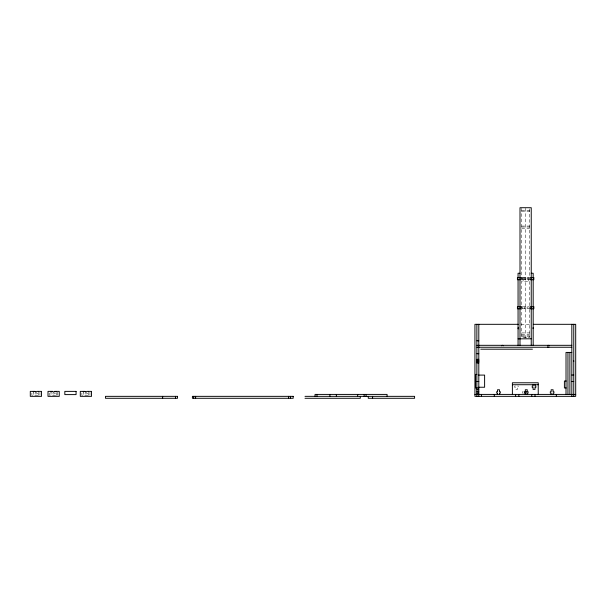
<?xml version="1.0" encoding="UTF-8"?>
<svg xmlns="http://www.w3.org/2000/svg" width="606" height="606" viewBox="0 0 606 606"><rect width="100%" height="100%" fill="white"/><g stroke="black" fill="none" stroke-linecap="round" stroke-linejoin="round"><path stroke-width="0.45" stroke-dasharray="3.03 2.27" d="M521.645 210.229L529.72 210.229M521.645 211.199L529.72 211.199M521.645 226.061L529.72 226.061M521.645 227.03L529.72 227.03M521.645 228.318L529.72 228.318M522.417 277.775L528.818 277.775M521.645 278.002L529.72 278.002L529.72 208.297M522.417 279.714L529.947 279.714M522.417 306.841L528.818 306.841M522.417 308.78L529.947 308.78M521.069 324.316L530.492 324.316M521.645 332.914L529.72 332.914M521.645 334.201L529.72 334.201M521.645 335.171L529.72 335.171M521.645 336.466L529.72 336.466M515.623 386.014L514.782 386.014L514.782 387.431L515.623 387.431L515.623 389.37L517.562 389.37L517.562 387.431L518.395 387.431L518.395 386.014L517.562 386.014M523.372 393.12L522.531 393.12L522.531 391.696L523.372 391.696L523.372 389.756M529.72 305.659L529.72 281.229L521.645 281.229L521.645 305.659M529.72 309.416L529.72 337.436L521.645 337.436L521.645 309.416M528.265 278.002L528.265 281.229M527.818 277.775L527.818 279.714M527.818 306.841L527.818 308.78M526.485 337.436L526.485 338.08M525.879 277.775L525.879 279.714M525.879 306.841L525.879 308.78M525.682 208.297L525.682 338.08M524.879 337.436L524.879 338.08M524.652 277.775L524.652 279.714M524.652 306.841L524.652 308.78M523.099 278.002L523.099 281.229M522.713 277.775L522.713 279.714M522.713 306.841L522.713 308.78M521.645 208.297L521.645 276.124M89.961 392.18L89.961 395.415L81.886 395.415L81.886 391.378M88.537 392.991L88.537 395.415M83.302 391.378L83.302 395.415M57.661 392.18L57.661 395.415L49.586 395.415L49.586 391.378M56.237 392.991L56.237 395.415M51.002 391.378L51.002 395.415M39.958 392.18L39.958 395.415L31.883 395.415L31.883 391.378M38.534 392.991L38.534 395.415M33.307 391.378L33.307 395.415M37.746 393.203A2.583 2.583 0 0 1 34.095 393.203M55.449 393.203A2.583 2.583 0 0 1 51.79 393.203M87.749 393.203A2.583 2.583 0 0 1 84.098 393.203"/><path stroke-width="0.91" d="M520.001 273.253L518.062 273.253L518.062 277.934M531.242 273.253L533.174 273.253L533.174 277.934M518.244 324.316L474.922 324.316L474.922 396.347L575.7 396.347L575.7 324.316L533.318 324.316M518.062 338.852L531.242 338.792M476.861 340.792L478.801 340.792M476.861 345.314L571.822 345.314M476.861 347.253L571.822 347.253M480.747 349.192L532.432 349.192M571.822 352.419L566.012 352.419L566.012 394.408M476.861 353.715L478.801 353.715M476.861 359.335L478.801 359.335M476.861 360.169L478.801 360.169M476.861 362.108L478.801 362.108M476.861 362.949L478.801 362.949M476.861 374.387L475.566 374.387L475.566 387.954L478.801 387.954M478.581 375.091L484.611 375.091L484.611 387.242L478.581 387.242M571.822 375.031L573.761 375.031M566.269 381.038L564.398 381.038L564.398 387.954L566.269 387.954M476.861 381.492L478.801 381.492M571.822 381.492L573.761 381.492M512.388 384.719L538.234 384.719M476.861 389.756L478.801 389.756M476.861 391.696L478.801 391.696M476.861 393.12L478.801 393.12M474.922 394.408L575.7 394.408M305 396.347L414.587 396.347L414.587 398.286L368.259 398.286L368.259 396.347M305 398.286L360.29 398.286L360.29 396.347M573.761 324.316L573.761 396.347M571.822 324.316L571.822 396.347M569.882 352.419L569.882 394.408M567.951 352.419L567.951 394.408M556.323 394.408L556.323 396.347M553.089 394.408L553.089 393.12L553.929 393.12L553.929 391.696L553.089 391.696L553.089 389.756L551.149 389.756L551.149 391.696L550.309 391.696L550.309 393.12L551.149 393.12L551.149 394.408M538.234 394.408L538.234 382.78L512.388 382.78L512.388 394.408M535 384.719L535 386.014L535.84 386.014L535.84 387.431L535 387.431L535 389.37L533.06 389.37L533.06 387.431L532.227 387.431L532.227 386.014L533.06 386.014L533.06 384.719M535 394.408L535 396.347M533.174 279.677L533.174 306.977M533.174 308.613L533.174 345.314M531.773 394.408L531.773 396.347M531.242 345.314L531.242 207.714L520.001 207.714L520.001 345.314M527.25 394.408L527.25 393.12L528.091 393.12L528.091 391.696L527.25 391.696L527.25 389.756L525.311 389.756L525.311 391.696M525.311 393.12L525.311 394.408M518.85 394.408L518.85 396.347M518.062 279.677L518.062 306.977M518.062 308.613L518.062 345.314M515.623 394.408L515.623 396.347M499.473 394.408L499.473 393.12L500.314 393.12L500.314 391.696L499.473 391.696L499.473 389.756L497.534 389.756L497.534 391.696L496.693 391.696L496.693 393.12L497.534 393.12L497.534 394.408M494.299 394.408L494.299 396.347M481.384 394.408L481.384 396.347M478.801 324.316L478.801 396.347M476.861 324.316L476.861 396.347M387.075 396.347L387.075 394.408L315.044 394.408L315.044 396.347M372.599 396.347L372.599 398.286M366.077 394.408L366.077 396.347M364.138 394.408L364.138 396.347M357.684 394.408L357.684 396.347M336.36 394.408L336.36 396.347M329.899 394.408L329.899 396.347M316.983 394.408L316.983 396.347M290.585 396.347L290.585 398.286M288.645 396.347L288.645 398.286M195.624 396.347L195.624 398.286M193.685 396.347L193.685 398.286M175.566 396.347L175.566 398.286M162.65 396.347L162.65 398.286M38.504 391.378A2.583 2.583 0 0 1 38.413 392.044M33.421 392.044A2.583 2.583 0 0 1 33.338 391.378M56.206 391.378A2.583 2.583 0 0 1 56.116 392.044M51.124 392.044A2.583 2.583 0 0 1 51.04 391.378M88.506 391.378A2.583 2.583 0 0 1 88.415 392.044M83.423 392.044A2.583 2.583 0 0 1 83.34 391.378M573.632 360.653A0.97 0.97 0 0 1 573.632 361.623M478.513 360.456A0.97 0.97 0 0 1 478.513 361.827M477.142 361.827A0.97 0.97 0 0 1 477.142 360.456M548.93 346.965A0.97 0.97 0 0 1 547.559 346.965M547.407 345.799A0.97 0.97 0 0 1 549.081 345.799M501.541 345.799A0.97 0.97 0 0 1 503.215 345.799M518.342 328.876A0.97 0.97 0 0 1 518.342 327.513M533.045 327.71A0.97 0.97 0 0 1 533.045 328.679M521.289 277.775L517.418 277.775L517.418 279.714L521.289 279.714L521.289 277.775M533.825 277.775L529.947 277.775L529.947 279.714L533.825 279.714L533.825 277.775M521.289 306.841L517.418 306.841L517.418 308.78L521.289 308.78L521.289 306.841M533.825 306.841L529.947 306.841L529.947 308.78L533.825 308.78L533.825 306.841M35.118 391.378L30.3 391.378L30.3 396.347L41.541 396.347L41.541 391.378L36.724 391.378A0.803 0.803 0 0 1 35.921 392.18A0.803 0.803 0 0 1 35.118 391.378M52.813 391.378L48.003 391.378L48.003 396.347L59.244 396.347L59.244 391.378L54.426 391.378A0.803 0.803 0 0 1 53.623 392.18A0.803 0.803 0 0 1 52.813 391.378M76.068 391.378L64.827 391.378L64.827 394.604L76.068 394.604L76.068 391.378M85.12 391.378L80.303 391.378L80.303 396.347L91.544 396.347L91.544 391.378L86.726 391.378A0.803 0.803 0 0 1 85.923 392.18A0.803 0.803 0 0 1 85.12 391.378M526.152 391.696L524.47 391.696L524.47 393.12L526.152 393.12L526.152 391.696M177.505 396.347L105.474 396.347L105.474 398.286L177.505 398.286L177.505 396.347M293.183 396.347L192.405 396.347L192.405 398.286L293.183 398.286L293.183 396.347"/></g></svg>
